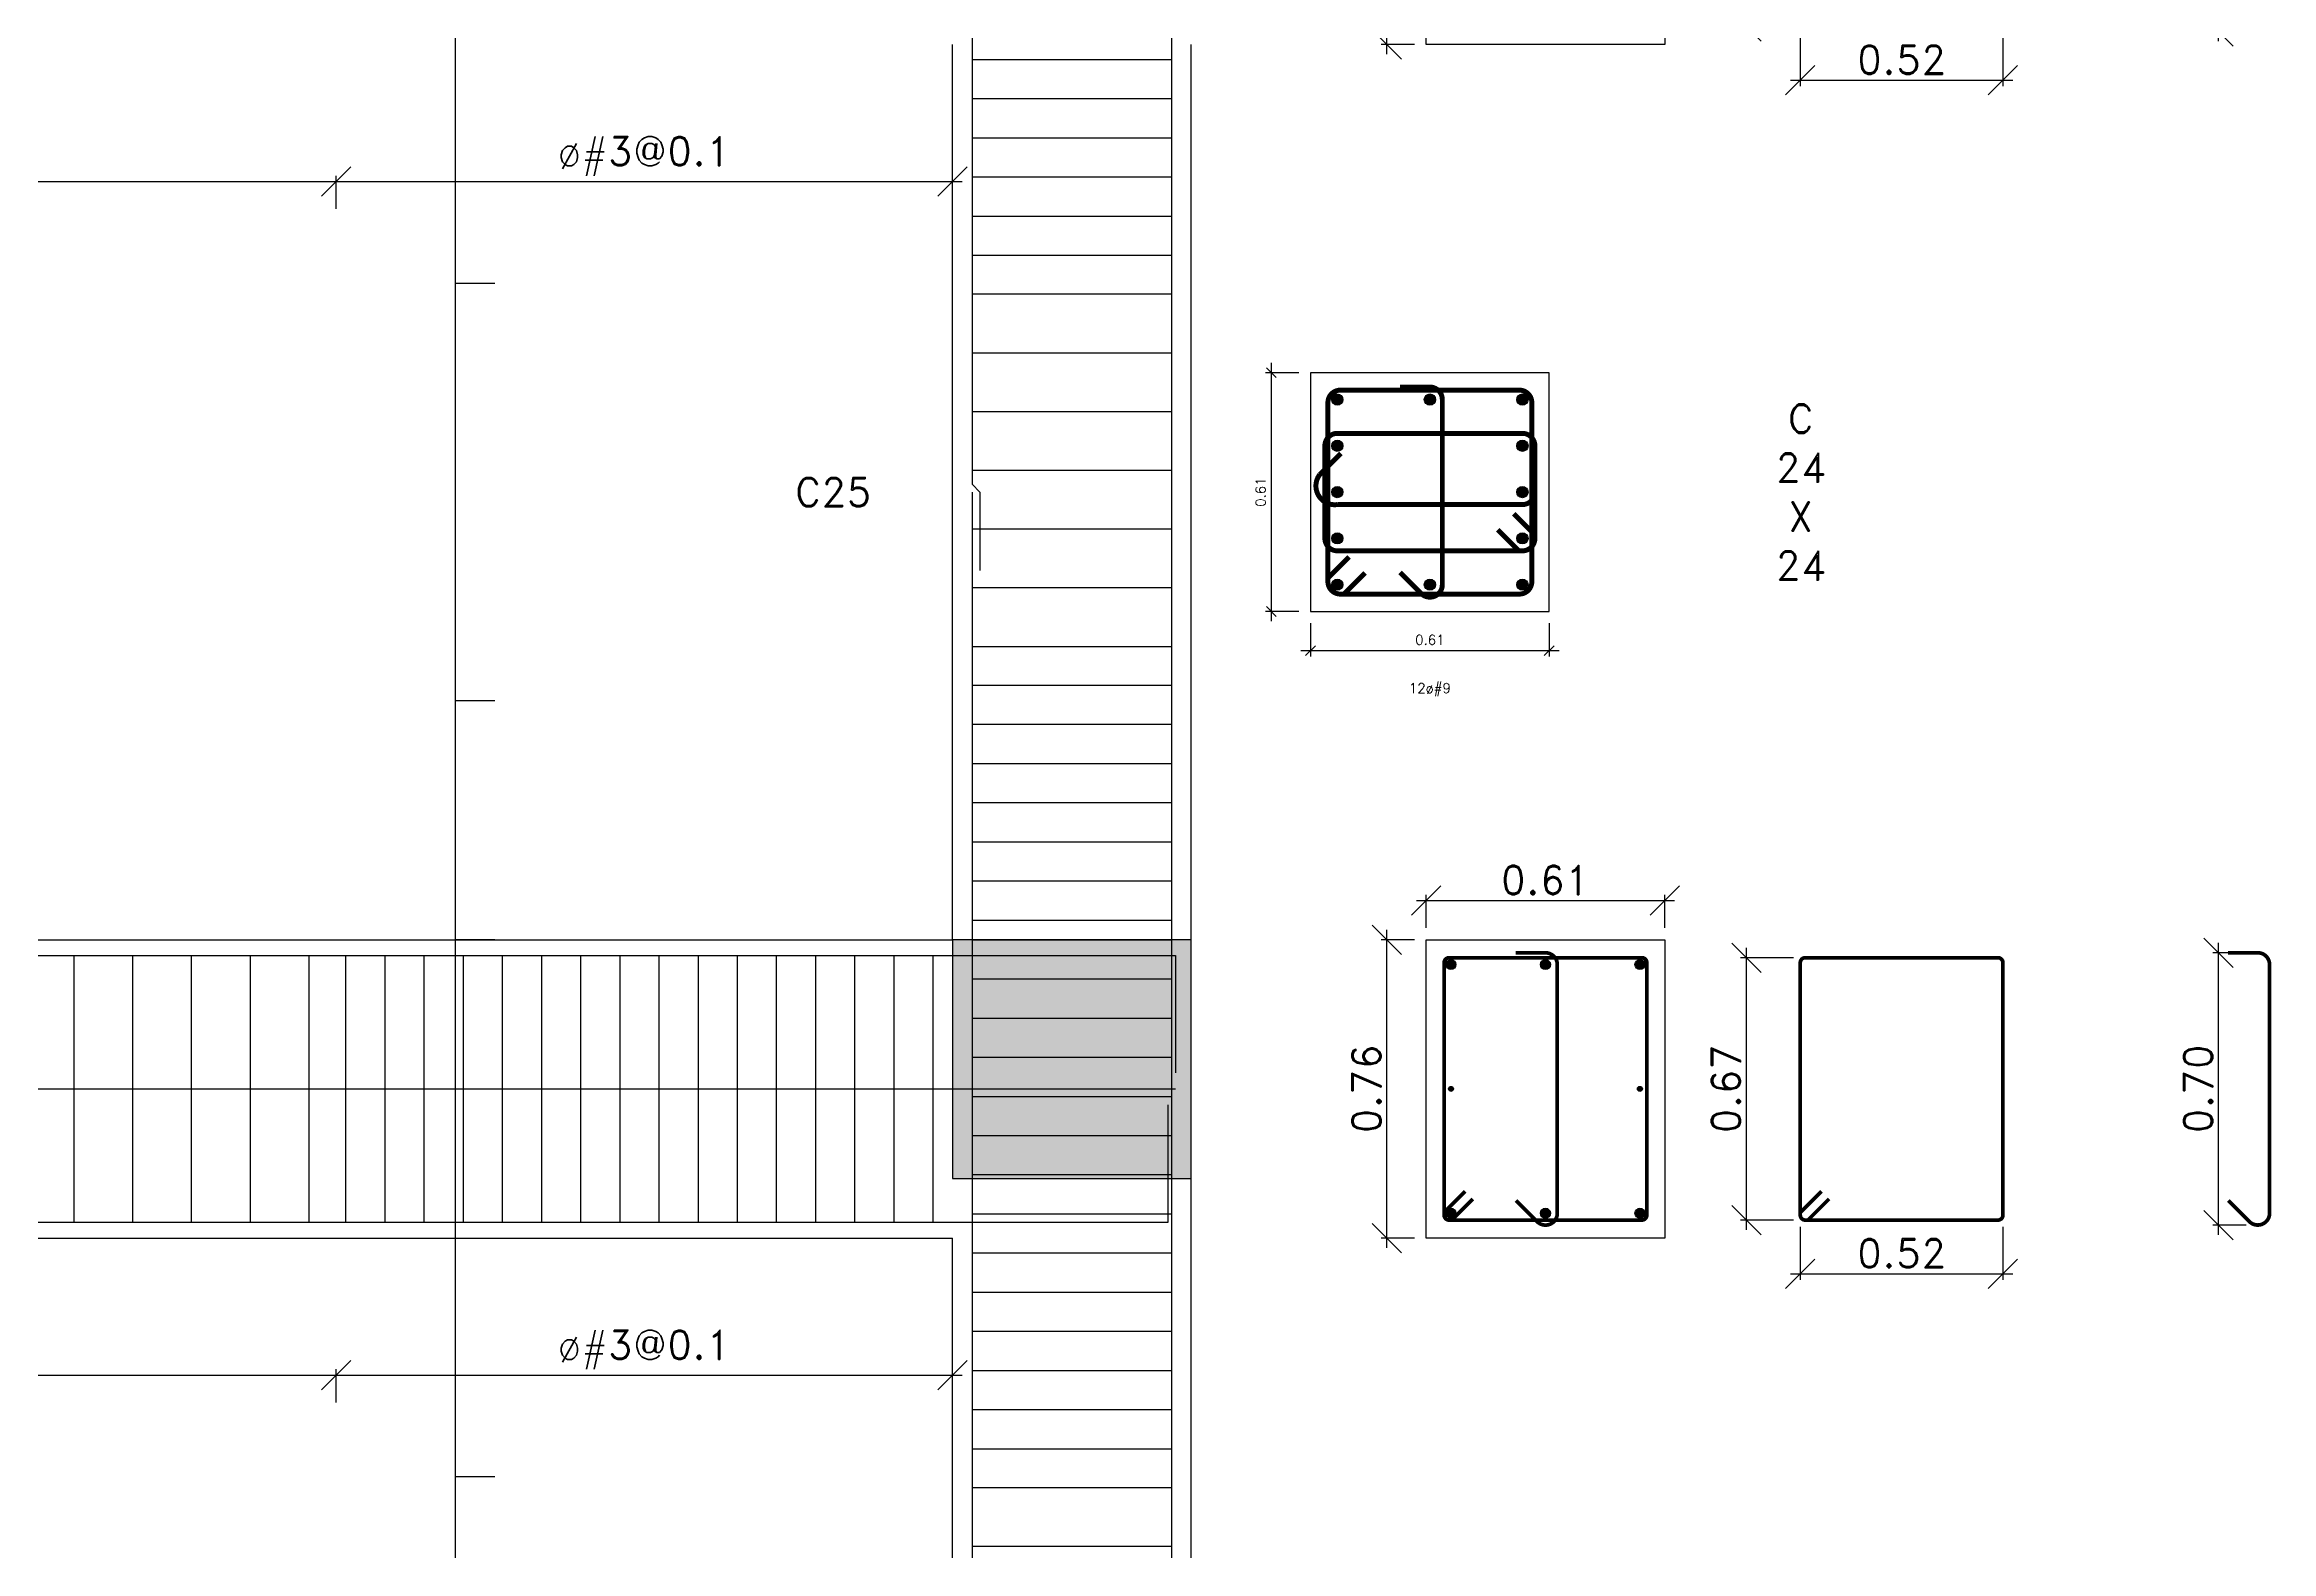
# Model space of a CAD drawing. Header units: inches. Extents: x 2674 to 28325, y -8016 to 21827.
# Drawn here: x 11389.9 to 11674.3, y -837.9 to -645.5 of the extents above; entities that cross this region are included whole.
import ezdxf

# ---------------------------------------------------------------- set-up
doc = ezdxf.new("R2010")
doc.units = ezdxf.units.IN
doc.header["$MEASUREMENT"] = 0
for name, color, linetype in [('Beam', 3, 'Continuous'), ('Beam elevation contour', 7, 'Continuous'), ('Beam rebar bot', 2, 'Continuous'), ('Beam rebar top', 2, 'Continuous'), ('Beam tie corner', 6, 'Continuous'), ('Beam tie mid', 4, 'Continuous'), ('Column elevation contorno', 7, 'Continuous'), ('Columns', 5, 'Continuous'), ('Dimensions', 7, 'Continuous'), ('Porticos', 7, 'Continuous'), ('Rebar long', 5, 'Continuous'), ('Rebar tie', 4, 'Continuous'), ('Texts', 7, 'Continuous')]:
    doc.layers.add(name, color=color, linetype=linetype)
doc.layers.add('Beam torsion rebar', color=7, linetype='Continuous', true_color=0xaf0000)
doc.styles.add('Letra', font='romand.shx')
doc.dimstyles.new('Dimension', dxfattribs={"dimscale": 0.083333, "dimtxt": 0.025, "dimasz": 0.025, "dimexe": 0.015, "dimexo": 0.03, "dimgap": 0.015, "dimtad": 1, "dimdec": 1, "dimzin": 0, "dimdsep": 46, "dimlunit": 4, "dimtxsty": 'Letra', "dimblk": 'OBLIQUE', "dimcen": 0.015, "dimdle": 0.025, "dimclrd": 256, "dimclre": 1, "dimclrt": 4, "dimadec": 0, "dimazin": 0, "dimtfac": 1, "dimtdec": 1, "dimtofl": 0, "dimtmove": 0, "dimatfit": 3, "dimfxl": 1, "dimtolj": 1, "dimtzin": 0, "dimarcsym": 0})

# ---------------------------------------------------------------- blocks, each defined once
blk = doc.blocks.new('_Oblique')
at = {"color": 0, "linetype": 'ByBlock', "lineweight": -2}
blk.add_line((-0.5, -0.5), (0.5, 0.5), dxfattribs=at)
blk = doc.blocks.new('*D28')
at = {"color": 1, "linetype": 'ByBlock', "lineweight": -2, "transparency": 16777216}
for p, q in [((-0.3348, 0.3048), (-0.4198, 0.3048)), ((-0.3348, -0.3048), (-0.4198, -0.3048))]:
    blk.add_line(p, q, dxfattribs=at)
at = {"linetype": 'ByBlock', "lineweight": -2, "transparency": 16777216}
blk.add_line((-0.4048, -0.3298), (-0.4048, 0.3298), dxfattribs=at)
at = {"layer": 'Defpoints', "transparency": 16777216}
for p in [(-0.4048, 0.3048), (-0.3048, 0.3048), (-0.3048, -0.3048)]:
    blk.add_point(p, dxfattribs=at)
at = {"lineweight": -2, "transparency": 16777216, "xscale": 0.025, "yscale": 0.025, "zscale": 0.025}
for p, rotation in [((-0.4048, 0.3048), 90), ((-0.4048, -0.3048), 270)]:
    blk.add_blockref('_Oblique', p, dxfattribs=dict(at, rotation=rotation))
at = {"color": 4, "transparency": 16777216, "insert": (-0.4198, 0), "char_height": 0.025, "attachment_point": 8, "rotation": 90, "style": 'Letra'}
blk.add_mtext('0.61', dxfattribs=at)
blk = doc.blocks.new('*D29')
at = {"color": 1, "linetype": 'ByBlock', "lineweight": -2, "transparency": 16777216}
for p, q in [((-0.3048, -0.3348), (-0.3048, -0.4198)), ((0.3048, -0.3348), (0.3048, -0.4198))]:
    blk.add_line(p, q, dxfattribs=at)
at = {"linetype": 'ByBlock', "lineweight": -2, "transparency": 16777216}
blk.add_line((-0.3298, -0.4048), (0.3298, -0.4048), dxfattribs=at)
at = {"layer": 'Defpoints', "transparency": 16777216}
for p in [(-0.3048, -0.3048), (0.3048, -0.3048), (0.3048, -0.4048)]:
    blk.add_point(p, dxfattribs=at)
at = {"lineweight": -2, "transparency": 16777216, "xscale": 0.025, "yscale": 0.025, "zscale": 0.025, "rotation": 180}
blk.add_blockref('_Oblique', (-0.3048, -0.4048), dxfattribs=at)
at = {"lineweight": -2, "transparency": 16777216, "xscale": 0.025, "yscale": 0.025, "zscale": 0.025}
blk.add_blockref('_Oblique', (0.3048, -0.4048), dxfattribs=at)
at = {"color": 4, "transparency": 16777216, "insert": (0, -0.3898), "char_height": 0.025, "attachment_point": 8, "style": 'Letra'}
blk.add_mtext('0.61', dxfattribs=at)
blk = doc.blocks.new('#9')
blk.add_hatch(color=256).paths.add_polyline_path([(0.0143, 0, 1), (-0.0143, 0, 1)])
at = {"color": 0}
blk.add_circle((0, 0), 0.0143, dxfattribs=at)
blk = doc.blocks.new('*D626')
at = {"layer": 'Defpoints', "color": 0, "transparency": 16777216}
for p in [(11442.37, -729.31), (11447.37, -729.31), (11447.37, -759.81)]:
    blk.add_point(p, dxfattribs=at)
at = {"layer": 'Dimensions', "color": 1, "linetype": 'ByBlock', "lineweight": -2, "transparency": 16777216}
for p, q in [((11447.37, -729.31), (11442.37, -729.31)), ((11447.37, -759.81), (11442.37, -759.81))]:
    blk.add_line(p, q, dxfattribs=at)
at = {"layer": 'Dimensions', "linetype": 'ByBlock', "lineweight": -2, "transparency": 16777216}
blk.add_line((11442.37, -759.82), (11442.37, -729.31), dxfattribs=at)
at = {"layer": 'Dimensions', "lineweight": -2, "transparency": 16777216, "xscale": 0.006249999999999999, "yscale": 0.006249999999999999, "zscale": 0.006249999999999999}
for p, rotation in [((11442.37, -729.31), 90), ((11442.37, -759.81), 270)]:
    blk.add_blockref('_Oblique', p, dxfattribs=dict(at, rotation=rotation))
at = {"layer": 'Dimensions', "color": 4, "transparency": 16777216, "insert": (11442.37, -744.56), "char_height": 0.00625, "attachment_point": 5, "rotation": 90, "style": 'Letra'}
blk.add_mtext('\\A1;ø#3@0.1', dxfattribs=at)
blk = doc.blocks.new('*D627')
at = {"layer": 'Defpoints', "color": 0, "transparency": 16777216}
for p in [(11442.37, -607.41), (11447.37, -607.41), (11447.37, -676.01)]:
    blk.add_point(p, dxfattribs=at)
at = {"layer": 'Dimensions', "color": 1, "linetype": 'ByBlock', "lineweight": -2, "transparency": 16777216}
for p, q in [((11447.37, -607.41), (11442.37, -607.41)), ((11447.37, -676.01), (11442.37, -676.01))]:
    blk.add_line(p, q, dxfattribs=at)
at = {"layer": 'Dimensions', "linetype": 'ByBlock', "lineweight": -2, "transparency": 16777216}
blk.add_line((11442.37, -676.02), (11442.37, -607.41), dxfattribs=at)
at = {"layer": 'Dimensions', "lineweight": -2, "transparency": 16777216, "xscale": 0.006249999999999999, "yscale": 0.006249999999999999, "zscale": 0.006249999999999999}
for p, rotation in [((11442.37, -607.41), 90), ((11442.37, -676.01), 270)]:
    blk.add_blockref('_Oblique', p, dxfattribs=dict(at, rotation=rotation))
at = {"layer": 'Dimensions', "color": 4, "transparency": 16777216, "insert": (11442.37, -641.71), "char_height": 0.00625, "attachment_point": 5, "rotation": 90, "style": 'Letra'}
blk.add_mtext('\\A1;ø#3@0.1', dxfattribs=at)
blk = doc.blocks.new('*D628')
at = {"layer": 'Defpoints', "color": 0, "transparency": 16777216}
for p in [(11442.37, -676.01), (11447.37, -676.01), (11447.37, -729.31)]:
    blk.add_point(p, dxfattribs=at)
at = {"layer": 'Dimensions', "color": 1, "linetype": 'ByBlock', "lineweight": -2, "transparency": 16777216}
for p, q in [((11447.37, -676.01), (11442.37, -676.01)), ((11447.37, -729.31), (11442.37, -729.31))]:
    blk.add_line(p, q, dxfattribs=at)
at = {"layer": 'Dimensions', "linetype": 'ByBlock', "lineweight": -2, "transparency": 16777216}
blk.add_line((11442.37, -729.32), (11442.37, -676.01), dxfattribs=at)
at = {"layer": 'Dimensions', "lineweight": -2, "transparency": 16777216, "xscale": 0.006249999999999999, "yscale": 0.006249999999999999, "zscale": 0.006249999999999999}
for p, rotation in [((11442.37, -676.01), 90), ((11442.37, -729.31), 270)]:
    blk.add_blockref('_Oblique', p, dxfattribs=dict(at, rotation=rotation))
at = {"layer": 'Dimensions', "color": 4, "transparency": 16777216, "insert": (11442.37, -702.66), "char_height": 0.00625, "attachment_point": 5, "rotation": 90, "style": 'Letra'}
blk.add_mtext('\\A1;ø#3@0.15', dxfattribs=at)
blk = doc.blocks.new('*D630')
at = {"layer": 'Defpoints', "color": 0, "transparency": 16777216}
for p in [(11442.37, -759.81), (11447.37, -759.81), (11447.37, -828.41)]:
    blk.add_point(p, dxfattribs=at)
at = {"layer": 'Dimensions', "color": 1, "linetype": 'ByBlock', "lineweight": -2, "transparency": 16777216}
for p, q in [((11447.37, -759.81), (11442.37, -759.81)), ((11447.37, -828.41), (11442.37, -828.41))]:
    blk.add_line(p, q, dxfattribs=at)
at = {"layer": 'Dimensions', "linetype": 'ByBlock', "lineweight": -2, "transparency": 16777216}
blk.add_line((11442.37, -828.42), (11442.37, -759.81), dxfattribs=at)
at = {"layer": 'Dimensions', "lineweight": -2, "transparency": 16777216, "xscale": 0.006249999999999999, "yscale": 0.006249999999999999, "zscale": 0.006249999999999999}
for p, rotation in [((11442.37, -759.81), 90), ((11442.37, -828.41), 270)]:
    blk.add_blockref('_Oblique', p, dxfattribs=dict(at, rotation=rotation))
at = {"layer": 'Dimensions', "color": 4, "transparency": 16777216, "insert": (11442.37, -794.11), "char_height": 0.00625, "attachment_point": 5, "rotation": 90, "style": 'Letra'}
blk.add_mtext('\\A1;ø#3@0.1', dxfattribs=at)
blk = doc.blocks.new('*D631')
at = {"layer": 'Defpoints', "color": 0, "transparency": 16777216}
for p in [(11442.37, -828.41), (11447.37, -828.41), (11447.37, -881.71)]:
    blk.add_point(p, dxfattribs=at)
at = {"layer": 'Dimensions', "color": 1, "linetype": 'ByBlock', "lineweight": -2, "transparency": 16777216}
for p, q in [((11447.37, -828.41), (11442.37, -828.41)), ((11447.37, -881.71), (11442.37, -881.71))]:
    blk.add_line(p, q, dxfattribs=at)
at = {"layer": 'Dimensions', "linetype": 'ByBlock', "lineweight": -2, "transparency": 16777216}
blk.add_line((11442.37, -881.72), (11442.37, -828.41), dxfattribs=at)
at = {"layer": 'Dimensions', "lineweight": -2, "transparency": 16777216, "xscale": 0.006249999999999999, "yscale": 0.006249999999999999, "zscale": 0.006249999999999999}
for p, rotation in [((11442.37, -828.41), 90), ((11442.37, -881.71), 270)]:
    blk.add_blockref('_Oblique', p, dxfattribs=dict(at, rotation=rotation))
at = {"layer": 'Dimensions', "color": 4, "transparency": 16777216, "insert": (11442.37, -855.06), "char_height": 0.00625, "attachment_point": 5, "rotation": 90, "style": 'Letra'}
blk.add_mtext('\\A1;ø#3@0.15', dxfattribs=at)
blk = doc.blocks.new('*D65')
at = {"linetype": 'ByBlock', "lineweight": -2, "transparency": 16777216}
blk.add_line((730.7241, 31.8064), (732.3482, 31.8064), dxfattribs=at)
at = {"color": 1, "linetype": 'ByBlock', "lineweight": -2, "transparency": 16777216}
for p, q in [((730.7491, 31.7364), (730.7491, 31.8214)), ((732.3232, 31.7364), (732.3232, 31.8214))]:
    blk.add_line(p, q, dxfattribs=at)
at = {"layer": 'Defpoints', "transparency": 16777216}
for p in [(732.3232, 31.8064), (730.7491, 31.7064), (732.3232, 31.7064)]:
    blk.add_point(p, dxfattribs=at)
at = {"lineweight": -2, "transparency": 16777216, "xscale": 0.075, "yscale": 0.075, "zscale": 0.075, "rotation": 180}
blk.add_blockref('_Oblique', (730.7491, 31.8064), dxfattribs=at)
at = {"lineweight": -2, "transparency": 16777216, "xscale": 0.075, "yscale": 0.075, "zscale": 0.075}
blk.add_blockref('_Oblique', (732.3232, 31.8064), dxfattribs=at)
at = {"color": 4, "transparency": 16777216, "insert": (731.53615, 31.8214), "char_height": 0.075, "attachment_point": 8, "style": 'Letra'}
blk.add_mtext('ø#3@0.1', dxfattribs=at)
blk = doc.blocks.new('*D66')
at = {"linetype": 'ByBlock', "lineweight": -2, "transparency": 16777216}
blk.add_line((726.6841, 31.8064), (730.7741, 31.8064), dxfattribs=at)
at = {"color": 1, "linetype": 'ByBlock', "lineweight": -2, "transparency": 16777216}
for p, q in [((726.7091, 31.7364), (726.7091, 31.8214)), ((730.7491, 31.7364), (730.7491, 31.8214))]:
    blk.add_line(p, q, dxfattribs=at)
at = {"layer": 'Defpoints', "transparency": 16777216}
for p in [(730.7491, 31.8064), (726.7091, 31.7064), (730.7491, 31.7064)]:
    blk.add_point(p, dxfattribs=at)
at = {"lineweight": -2, "transparency": 16777216, "xscale": 0.075, "yscale": 0.075, "zscale": 0.075, "rotation": 180}
blk.add_blockref('_Oblique', (726.7091, 31.8064), dxfattribs=at)
at = {"lineweight": -2, "transparency": 16777216, "xscale": 0.075, "yscale": 0.075, "zscale": 0.075}
blk.add_blockref('_Oblique', (730.7491, 31.8064), dxfattribs=at)
at = {"color": 4, "transparency": 16777216, "insert": (728.7291, 31.8214), "char_height": 0.075, "attachment_point": 8, "style": 'Letra'}
blk.add_mtext('ø#3@0.15', dxfattribs=at)
blk = doc.blocks.new('*D68')
at = {"linetype": 'ByBlock', "lineweight": -2, "transparency": 16777216}
blk.add_line((733.5078, 33.0184), (734.1674, 33.0184), dxfattribs=at)
at = {"color": 1, "linetype": 'ByBlock', "lineweight": -2, "transparency": 16777216}
for p, q in [((733.5328, 32.9484), (733.5328, 33.0334)), ((734.1424, 32.9484), (734.1424, 33.0334))]:
    blk.add_line(p, q, dxfattribs=at)
at = {"layer": 'Defpoints', "transparency": 16777216}
for p in [(734.1424, 33.0184), (733.5328, 32.9184), (734.1424, 32.9184)]:
    blk.add_point(p, dxfattribs=at)
at = {"lineweight": -2, "transparency": 16777216, "xscale": 0.075, "yscale": 0.075, "zscale": 0.075, "rotation": 180}
blk.add_blockref('_Oblique', (733.5328, 33.0184), dxfattribs=at)
at = {"lineweight": -2, "transparency": 16777216, "xscale": 0.075, "yscale": 0.075, "zscale": 0.075}
blk.add_blockref('_Oblique', (734.1424, 33.0184), dxfattribs=at)
at = {"color": 4, "transparency": 16777216, "insert": (733.8376, 33.0334), "char_height": 0.075, "attachment_point": 8, "style": 'Letra'}
blk.add_mtext('0.61', dxfattribs=at)
blk = doc.blocks.new('*D69')
at = {"linetype": 'ByBlock', "lineweight": -2, "transparency": 16777216}
blk.add_line((733.4328, 32.1314), (733.4328, 32.9434), dxfattribs=at)
at = {"color": 1, "linetype": 'ByBlock', "lineweight": -2, "transparency": 16777216}
for p, q in [((733.5028, 32.9184), (733.4178, 32.9184)), ((733.5028, 32.1564), (733.4178, 32.1564))]:
    blk.add_line(p, q, dxfattribs=at)
at = {"layer": 'Defpoints', "transparency": 16777216}
for p in [(733.5328, 32.9184), (733.4328, 32.1564), (733.5328, 32.1564)]:
    blk.add_point(p, dxfattribs=at)
at = {"lineweight": -2, "transparency": 16777216, "xscale": 0.075, "yscale": 0.075, "zscale": 0.075}
for p, rotation in [((733.4328, 32.9184), 90), ((733.4328, 32.1564), 270)]:
    blk.add_blockref('_Oblique', p, dxfattribs=dict(at, rotation=rotation))
at = {"color": 4, "transparency": 16777216, "insert": (733.4178, 32.5374), "char_height": 0.075, "attachment_point": 8, "rotation": 90, "style": 'Letra'}
blk.add_mtext('0.76', dxfattribs=at)
blk = doc.blocks.new('#4')
h = blk.add_hatch(color=256)
edge = h.paths.add_edge_path()
edge.add_arc((0, 0), 0.00635, 0, 360)
at = {"color": 0}
blk.add_circle((0, 0), 0.00635, dxfattribs=at)
blk = doc.blocks.new('#8')
blk.add_hatch(color=256).paths.add_polyline_path([(0.0127, 0, 1), (-0.0127, 0, 1)])
at = {"color": 0}
blk.add_circle((0, 0), 0.0127, dxfattribs=at)
blk = doc.blocks.new('*D70')
at = {"color": 1, "linetype": 'ByBlock', "lineweight": -2, "transparency": 16777216}
for p, q in [((735.6268, 32.8851), (735.5418, 32.8851)), ((735.6268, 32.1897), (735.5418, 32.1897))]:
    blk.add_line(p, q, dxfattribs=at)
at = {"linetype": 'ByBlock', "lineweight": -2, "transparency": 16777216}
blk.add_line((735.5568, 32.1647), (735.5568, 32.9101), dxfattribs=at)
at = {"layer": 'Defpoints', "transparency": 16777216}
for p in [(735.5568, 32.8851), (735.6568, 32.8851), (735.6568, 32.1897)]:
    blk.add_point(p, dxfattribs=at)
at = {"lineweight": -2, "transparency": 16777216, "xscale": 0.075, "yscale": 0.075, "zscale": 0.075}
for p, rotation in [((735.5568, 32.8851), 90), ((735.5568, 32.1897), 270)]:
    blk.add_blockref('_Oblique', p, dxfattribs=dict(at, rotation=rotation))
at = {"color": 4, "transparency": 16777216, "insert": (735.5418, 32.5374), "char_height": 0.075, "attachment_point": 8, "rotation": 90, "style": 'Letra'}
blk.add_mtext('0.70', dxfattribs=at)
blk = doc.blocks.new('*D71')
at = {"linetype": 'ByBlock', "lineweight": -2, "transparency": 16777216}
blk.add_line((734.3511, 32.1774), (734.3511, 32.8974), dxfattribs=at)
at = {"color": 1, "linetype": 'ByBlock', "lineweight": -2, "transparency": 16777216}
for p, q in [((734.4711, 32.8724), (734.3361, 32.8724)), ((734.4711, 32.2024), (734.3361, 32.2024))]:
    blk.add_line(p, q, dxfattribs=at)
at = {"layer": 'Defpoints', "transparency": 16777216}
for p in [(734.3511, 32.8724), (734.5011, 32.8724), (734.5011, 32.2024)]:
    blk.add_point(p, dxfattribs=at)
at = {"lineweight": -2, "transparency": 16777216, "xscale": 0.075, "yscale": 0.075, "zscale": 0.075}
for p, rotation in [((734.3511, 32.8724), 90), ((734.3511, 32.2024), 270)]:
    blk.add_blockref('_Oblique', p, dxfattribs=dict(at, rotation=rotation))
at = {"color": 4, "transparency": 16777216, "insert": (734.3361, 32.5374), "char_height": 0.075, "attachment_point": 8, "rotation": 90, "style": 'Letra'}
blk.add_mtext('0.67', dxfattribs=at)
blk = doc.blocks.new('*D72')
at = {"color": 1, "linetype": 'ByBlock', "lineweight": -2, "transparency": 16777216}
for p, q in [((734.4884, 32.1851), (734.4884, 32.0501)), ((735.006, 32.1851), (735.006, 32.0501))]:
    blk.add_line(p, q, dxfattribs=at)
at = {"linetype": 'ByBlock', "lineweight": -2, "transparency": 16777216}
blk.add_line((734.4634, 32.0651), (735.031, 32.0651), dxfattribs=at)
at = {"layer": 'Defpoints', "transparency": 16777216}
for p in [(734.4884, 32.2151), (735.006, 32.2151), (735.006, 32.0651)]:
    blk.add_point(p, dxfattribs=at)
at = {"lineweight": -2, "transparency": 16777216, "xscale": 0.075, "yscale": 0.075, "zscale": 0.075, "rotation": 180}
blk.add_blockref('_Oblique', (734.4884, 32.0651), dxfattribs=at)
at = {"lineweight": -2, "transparency": 16777216, "xscale": 0.075, "yscale": 0.075, "zscale": 0.075}
blk.add_blockref('_Oblique', (735.006, 32.0651), dxfattribs=at)
at = {"color": 4, "transparency": 16777216, "insert": (734.7472, 32.0801), "char_height": 0.075, "attachment_point": 8, "style": 'Letra'}
blk.add_mtext('0.52', dxfattribs=at)
blk = doc.blocks.new('*D84')
at = {"linetype": 'ByBlock', "lineweight": -2, "transparency": 16777216}
blk.add_line((730.7241, 28.7584), (732.3482, 28.7584), dxfattribs=at)
at = {"color": 1, "linetype": 'ByBlock', "lineweight": -2, "transparency": 16777216}
for p, q in [((730.7491, 28.6884), (730.7491, 28.7734)), ((732.3232, 28.6884), (732.3232, 28.7734))]:
    blk.add_line(p, q, dxfattribs=at)
at = {"layer": 'Defpoints', "transparency": 16777216}
for p in [(732.3232, 28.7584), (730.7491, 28.6584), (732.3232, 28.6584)]:
    blk.add_point(p, dxfattribs=at)
at = {"lineweight": -2, "transparency": 16777216, "xscale": 0.075, "yscale": 0.075, "zscale": 0.075, "rotation": 180}
blk.add_blockref('_Oblique', (730.7491, 28.7584), dxfattribs=at)
at = {"lineweight": -2, "transparency": 16777216, "xscale": 0.075, "yscale": 0.075, "zscale": 0.075}
blk.add_blockref('_Oblique', (732.3232, 28.7584), dxfattribs=at)
at = {"color": 4, "transparency": 16777216, "insert": (731.53615, 28.7734), "char_height": 0.075, "attachment_point": 8, "style": 'Letra'}
blk.add_mtext('ø#3@0.1', dxfattribs=at)
blk = doc.blocks.new('*D85')
at = {"linetype": 'ByBlock', "lineweight": -2, "transparency": 16777216}
blk.add_line((726.6841, 28.7584), (730.7741, 28.7584), dxfattribs=at)
at = {"color": 1, "linetype": 'ByBlock', "lineweight": -2, "transparency": 16777216}
for p, q in [((726.7091, 28.6884), (726.7091, 28.7734)), ((730.7491, 28.6884), (730.7491, 28.7734))]:
    blk.add_line(p, q, dxfattribs=at)
at = {"layer": 'Defpoints', "transparency": 16777216}
for p in [(730.7491, 28.7584), (726.7091, 28.6584), (730.7491, 28.6584)]:
    blk.add_point(p, dxfattribs=at)
at = {"lineweight": -2, "transparency": 16777216, "xscale": 0.075, "yscale": 0.075, "zscale": 0.075, "rotation": 180}
blk.add_blockref('_Oblique', (726.7091, 28.7584), dxfattribs=at)
at = {"lineweight": -2, "transparency": 16777216, "xscale": 0.075, "yscale": 0.075, "zscale": 0.075}
blk.add_blockref('_Oblique', (730.7491, 28.7584), dxfattribs=at)
at = {"color": 4, "transparency": 16777216, "insert": (728.7291, 28.7734), "char_height": 0.075, "attachment_point": 8, "style": 'Letra'}
blk.add_mtext('ø#3@0.15', dxfattribs=at)
blk = doc.blocks.new('FB 24 X 24')
blk.add_hatch(color=256).paths.add_polyline_path([(0.3048, 0.3048), (-0.3048, 0.3048), (-0.3048, -0.3048), (0.3048, -0.3048)])
at = {"color": 0}
blk.add_lwpolyline([(0.3048, 0.3048), (-0.3048, 0.3048), (-0.3048, -0.3048), (0.3048, -0.3048)], close=True, dxfattribs=at)
blk = doc.blocks.new('*D87')
at = {"color": 1, "linetype": 'ByBlock', "lineweight": -2, "transparency": 16777216}
for p, q in [((733.5328, 29.9004), (733.5328, 29.9854)), ((734.1424, 29.9004), (734.1424, 29.9854))]:
    blk.add_line(p, q, dxfattribs=at)
at = {"linetype": 'ByBlock', "lineweight": -2, "transparency": 16777216}
blk.add_line((733.5078, 29.9704), (734.1674, 29.9704), dxfattribs=at)
at = {"layer": 'Defpoints', "transparency": 16777216}
for p in [(734.1424, 29.9704), (733.5328, 29.8704), (734.1424, 29.8704)]:
    blk.add_point(p, dxfattribs=at)
at = {"lineweight": -2, "transparency": 16777216, "xscale": 0.075, "yscale": 0.075, "zscale": 0.075, "rotation": 180}
blk.add_blockref('_Oblique', (733.5328, 29.9704), dxfattribs=at)
at = {"lineweight": -2, "transparency": 16777216, "xscale": 0.075, "yscale": 0.075, "zscale": 0.075}
blk.add_blockref('_Oblique', (734.1424, 29.9704), dxfattribs=at)
at = {"color": 4, "transparency": 16777216, "insert": (733.8376, 29.9854), "char_height": 0.075, "attachment_point": 8, "style": 'Letra'}
blk.add_mtext('0.61', dxfattribs=at)
blk = doc.blocks.new('*D88')
at = {"color": 1, "linetype": 'ByBlock', "lineweight": -2, "transparency": 16777216}
for p, q in [((733.5028, 29.8704), (733.4178, 29.8704)), ((733.5028, 29.1084), (733.4178, 29.1084))]:
    blk.add_line(p, q, dxfattribs=at)
at = {"linetype": 'ByBlock', "lineweight": -2, "transparency": 16777216}
blk.add_line((733.4328, 29.0834), (733.4328, 29.8954), dxfattribs=at)
at = {"layer": 'Defpoints', "transparency": 16777216}
for p in [(733.5328, 29.8704), (733.4328, 29.1084), (733.5328, 29.1084)]:
    blk.add_point(p, dxfattribs=at)
at = {"lineweight": -2, "transparency": 16777216, "xscale": 0.075, "yscale": 0.075, "zscale": 0.075}
for p, rotation in [((733.4328, 29.8704), 90), ((733.4328, 29.1084), 270)]:
    blk.add_blockref('_Oblique', p, dxfattribs=dict(at, rotation=rotation))
at = {"color": 4, "transparency": 16777216, "insert": (733.4178, 29.4894), "char_height": 0.075, "attachment_point": 8, "rotation": 90, "style": 'Letra'}
blk.add_mtext('0.76', dxfattribs=at)
blk = doc.blocks.new('*D89')
at = {"linetype": 'ByBlock', "lineweight": -2, "transparency": 16777216}
blk.add_line((735.5568, 29.1167), (735.5568, 29.8621), dxfattribs=at)
at = {"color": 1, "linetype": 'ByBlock', "lineweight": -2, "transparency": 16777216}
for p, q in [((735.6268, 29.8371), (735.5418, 29.8371)), ((735.6268, 29.1417), (735.5418, 29.1417))]:
    blk.add_line(p, q, dxfattribs=at)
at = {"layer": 'Defpoints', "transparency": 16777216}
for p in [(735.5568, 29.8371), (735.6568, 29.8371), (735.6568, 29.1417)]:
    blk.add_point(p, dxfattribs=at)
at = {"lineweight": -2, "transparency": 16777216, "xscale": 0.075, "yscale": 0.075, "zscale": 0.075}
for p, rotation in [((735.5568, 29.8371), 90), ((735.5568, 29.1417), 270)]:
    blk.add_blockref('_Oblique', p, dxfattribs=dict(at, rotation=rotation))
at = {"color": 4, "transparency": 16777216, "insert": (735.5418, 29.4894), "char_height": 0.075, "attachment_point": 8, "rotation": 90, "style": 'Letra'}
blk.add_mtext('0.70', dxfattribs=at)
blk = doc.blocks.new('*D90')
at = {"color": 1, "linetype": 'ByBlock', "lineweight": -2, "transparency": 16777216}
for p, q in [((734.4711, 29.8244), (734.3361, 29.8244)), ((734.4711, 29.1544), (734.3361, 29.1544))]:
    blk.add_line(p, q, dxfattribs=at)
at = {"linetype": 'ByBlock', "lineweight": -2, "transparency": 16777216}
blk.add_line((734.3511, 29.1294), (734.3511, 29.8494), dxfattribs=at)
at = {"layer": 'Defpoints', "transparency": 16777216}
for p in [(734.3511, 29.8244), (734.5011, 29.8244), (734.5011, 29.1544)]:
    blk.add_point(p, dxfattribs=at)
at = {"lineweight": -2, "transparency": 16777216, "xscale": 0.075, "yscale": 0.075, "zscale": 0.075}
for p, rotation in [((734.3511, 29.8244), 90), ((734.3511, 29.1544), 270)]:
    blk.add_blockref('_Oblique', p, dxfattribs=dict(at, rotation=rotation))
at = {"color": 4, "transparency": 16777216, "insert": (734.3361, 29.4894), "char_height": 0.075, "attachment_point": 8, "rotation": 90, "style": 'Letra'}
blk.add_mtext('0.67', dxfattribs=at)
blk = doc.blocks.new('*D91')
at = {"color": 1, "linetype": 'ByBlock', "lineweight": -2, "transparency": 16777216}
for p, q in [((734.4884, 29.1371), (734.4884, 29.0021)), ((735.006, 29.1371), (735.006, 29.0021))]:
    blk.add_line(p, q, dxfattribs=at)
at = {"linetype": 'ByBlock', "lineweight": -2, "transparency": 16777216}
blk.add_line((734.4634, 29.0171), (735.031, 29.0171), dxfattribs=at)
at = {"layer": 'Defpoints', "transparency": 16777216}
for p in [(734.4884, 29.1671), (735.006, 29.1671), (735.006, 29.0171)]:
    blk.add_point(p, dxfattribs=at)
at = {"lineweight": -2, "transparency": 16777216, "xscale": 0.075, "yscale": 0.075, "zscale": 0.075, "rotation": 180}
blk.add_blockref('_Oblique', (734.4884, 29.0171), dxfattribs=at)
at = {"lineweight": -2, "transparency": 16777216, "xscale": 0.075, "yscale": 0.075, "zscale": 0.075}
blk.add_blockref('_Oblique', (735.006, 29.0171), dxfattribs=at)
at = {"color": 4, "transparency": 16777216, "insert": (734.7472, 29.0321), "char_height": 0.075, "attachment_point": 8, "style": 'Letra'}
blk.add_mtext('0.52', dxfattribs=at)
blk = doc.blocks.new('C 24 X 24')
at = {"layer": 'Columns'}
blk.add_lwpolyline([(-0.3048, -0.3048), (0.3048, -0.3048), (0.3048, 0.3048), (-0.3048, 0.3048)], close=True, dxfattribs=at)
at = {"layer": 'Rebar tie'}
for points in [[(-0.2065, -0.1657, 0.0127, 0.0127, 0), (-0.2604, -0.2196, 0.0127, 0.0127, 0), (-0.2604, -0.2286, 0.0127, 0.0127, 0.414214), (-0.2286, -0.2604, 0.0127, 0.0127, 0), (0.2286, -0.2604, 0.0127, 0.0127, 0.414214), (0.2604, -0.2286, 0.0127, 0.0127, 0), (0.2604, 0.2286, 0.0127, 0.0127, 0.414214), (0.2286, 0.2604, 0.0127, 0.0127, 0), (-0.2286, 0.2604, 0.0127, 0.0127, 0.414214), (-0.2604, 0.2286, 0.0127, 0.0127, 0), (-0.2604, -0.2286, 0.0127, 0.0127, 0.414214), (-0.2286, -0.2604, 0.0127, 0.0127, 0), (-0.2196, -0.2604, 0.0127, 0.0127, 0), (-0.1657, -0.2065, 0.0127, 0.0127, 0)], [(-0.0763, -0.205, 0.0127, 0.0127, 0), (-0.0225, -0.2589, 0.0127, 0.0127, 0.668179), (0.0318, -0.2364, 0.0127, 0.0127, 0), (0.0318, 0.2364, 0.0127, 0.0127, 0.414214), (0, 0.2682, 0.0127, 0.0127, 0), (-0.0762, 0.2682, 0.0127, 0.0127, 0)], [(0.2143, -0.0554, 0.0127, 0.0127, 0), (0.2682, -0.1092, 0.0127, 0.0127, 0), (0.2682, -0.1182, 0.0127, 0.0127, -0.414214), (0.2364, -0.15, 0.0127, 0.0127, 0), (-0.2364, -0.15, 0.0127, 0.0127, -0.414214), (-0.2682, -0.1182, 0.0127, 0.0127, 0), (-0.2682, 0.1182, 0.0127, 0.0127, -0.414214), (-0.2364, 0.15, 0.0127, 0.0127, 0), (0.2364, 0.15, 0.0127, 0.0127, -0.414214), (0.2682, 0.1182, 0.0127, 0.0127, 0), (0.2682, -0.1182, 0.0127, 0.0127, -0.414214), (0.2364, -0.15, 0.0127, 0.0127, 0), (0.2275, -0.15, 0.0127, 0.0127, 0), (0.1736, -0.0961, 0.0127, 0.0127, 0)], [(-0.2275, 0.0988, 0.0127, 0.0127, 0), (-0.2813, 0.0449, 0.0127, 0.0127, 0.668179), (-0.2364, -0.0318, 0.0127, 0.0127, 0), (0.2364, -0.0318, 0.0127, 0.0127, 0.414214), (0.2682, 0, 0.0127, 0.0127, 0), (0.2682, 0.0762, 0.0127, 0.0127, 0)]]:
    blk.add_lwpolyline(points, format="xyseb", dxfattribs=at)
at = {"layer": 'Rebar long', "color": 0}
for p in [(-0.2364, 0.2364), (0, 0.2364), (0.2364, 0.2364), (-0.2364, 0.1182), (0.2364, 0.1182), (-0.2364, 0), (0.2364, 0), (-0.2364, -0.1182), (0.2364, -0.1182), (-0.2364, -0.2364), (0, -0.2364), (0.2364, -0.2364)]:
    blk.add_blockref('#9', p, dxfattribs=at)
at = {"layer": 'Texts', "insert": (0, -0.5048), "char_height": 0.025, "width": 0.056717, "attachment_point": 5, "style": 'Letra'}
blk.add_mtext('12ø#9', dxfattribs=at)
at = {"layer": 'Dimensions'}
for p2, distance, picture, middle in [((-0.3048, 0.3048), 0.1, '*D28', (-0.4048, 0)), ((0.3048, -0.3048), -0.1, '*D29', (0, -0.4048))]:
    dim = blk.add_aligned_dim(p1=(-0.3048, -0.3048), p2=p2, distance=distance, dimstyle='Dimension', override={"dimtxt": 0.025, "dimasz": 0.025, "dimpost": '<>'}, dxfattribs=at)
    dim.commit()
    dim.dimension.update_dxf_attribs({"geometry": picture, "text_midpoint": middle})
blk = doc.blocks.new('B33-B34-B35-B36-Story10')
at = {"layer": 'Dimensions'}
for p1, p2, text, picture, middle in [((726.7091, 31.7064), (730.7491, 31.7064), 'ø#3@0.15', '*D66', (728.7291, 31.8064)), ((730.7491, 31.7064), (732.3232, 31.7064), 'ø#3@0.1', '*D65', (731.5362, 31.8064))]:
    dim = blk.add_aligned_dim(p1=p1, p2=p2, distance=0.1, text=text, dimstyle='Dimension', override={"dimtxt": 0.075, "dimasz": 0.075, "dimpost": '<>'}, dxfattribs=at)
    dim.commit()
    dim.dimension.update_dxf_attribs({"geometry": picture, "text_midpoint": middle})
blk = doc.blocks.new('B33-B34-B35-B36-Story10- SECT')
at = {"layer": 'Beam'}
blk.add_lwpolyline([(733.5328, 32.9184), (734.1424, 32.9184), (734.1424, 32.1564), (733.5328, 32.1564)], close=True, dxfattribs=at)
at = {"layer": 'Rebar tie'}
for points in [[(733.6327, 32.2758, 0.00953, 0.00953, 0), (733.5788, 32.2219, 0.00953, 0.00953, 0), (733.5788, 32.2151, 0.00953, 0.00953, 0.414214), (733.5915, 32.2024, 0.00953, 0.00953, 0), (734.0837, 32.2024, 0.00953, 0.00953, 0.414214), (734.0964, 32.2151, 0.00953, 0.00953, 0), (734.0964, 32.8597, 0.00953, 0.00953, 0.414214), (734.0837, 32.8724, 0.00953, 0.00953, 0), (733.5915, 32.8724, 0.00953, 0.00953, 0.414214), (733.5788, 32.8597, 0.00953, 0.00953, 0), (733.5788, 32.2151, 0.00953, 0.00953, 0.414214), (733.5915, 32.2024, 0.00953, 0.00953, 0), (733.5983, 32.2024, 0.00953, 0.00953, 0), (733.6522, 32.2563, 0.00953, 0.00953, 0)], [(734.5423, 32.2758, 0.00953, 0.00953, 0), (734.4884, 32.2219, 0.00953, 0.00953, 0), (734.4884, 32.2151, 0.00953, 0.00953, 0.414214), (734.5011, 32.2024, 0.00953, 0.00953, 0), (734.9933, 32.2024, 0.00953, 0.00953, 0.414214), (735.006, 32.2151, 0.00953, 0.00953, 0), (735.006, 32.8597, 0.00953, 0.00953, 0.414214), (734.9933, 32.8724, 0.00953, 0.00953, 0), (734.5011, 32.8724, 0.00953, 0.00953, 0.414214), (734.4884, 32.8597, 0.00953, 0.00953, 0), (734.4884, 32.2151, 0.00953, 0.00953, 0.414214), (734.5011, 32.2024, 0.00953, 0.00953, 0), (734.5079, 32.2024, 0.00953, 0.00953, 0), (734.5618, 32.2563, 0.00953, 0.00953, 0)], [(735.5816, 32.2525, 0.00953, 0.00953, 0), (735.6355, 32.1986, 0.00953, 0.00953, 0.668179), (735.687, 32.2199, 0.00953, 0.00953, 0), (735.687, 32.8549, 0.00953, 0.00953, 0.414214), (735.6568, 32.8851, 0.00953, 0.00953, 0), (735.5806, 32.8851, 0.00953, 0.00953, 0)]]:
    blk.add_lwpolyline(points, format="xyseb", dxfattribs=at)
at = {"layer": 'Beam torsion rebar', "color": 0}
for p in [(733.5963, 32.5374), (734.0789, 32.5374)]:
    blk.add_blockref('#4', p, dxfattribs=at)
at = {"layer": 'Rebar long', "color": 0}
for p in [(733.5963, 32.8549), (733.8376, 32.8549), (734.0789, 32.8549), (733.5963, 32.2199), (733.8376, 32.2199), (734.0789, 32.2199)]:
    blk.add_blockref('#8', p, dxfattribs=at)
at = {"layer": 'Dimensions'}
for p1, p2, distance, picture, middle in [((733.5328, 32.9184), (734.1424, 32.9184), 0.1, '*D68', (733.8376, 33.0184)), ((733.5328, 32.9184), (733.5328, 32.1564), -0.1, '*D69', (733.4328, 32.5374)), ((734.5011, 32.2024), (734.5011, 32.8724), 0.15, '*D71', (734.3511, 32.5374)), ((735.6568, 32.1897), (735.6568, 32.8851), 0.1, '*D70', (735.5568, 32.5374)), ((734.4884, 32.2151), (735.006, 32.2151), -0.15, '*D72', (734.7472, 32.0651))]:
    dim = blk.add_aligned_dim(p1=p1, p2=p2, distance=distance, dimstyle='Dimension', override={"dimtxt": 0.075, "dimasz": 0.075, "dimpost": '<>'}, dxfattribs=at)
    dim.commit()
    dim.dimension.update_dxf_attribs({"geometry": picture, "text_midpoint": middle})
blk = doc.blocks.new('B33-B34-B35-B36-Story9')
at = {"layer": 'Beam elevation contour'}
for points in [[(725.1351, 29.8704), (732.3232, 29.8704)], [(732.9328, 29.1084), (732.9328, 29.8704)], [(725.1351, 29.1084), (732.3232, 29.1084)]]:
    blk.add_lwpolyline(points, dxfattribs=at)
at = {"layer": 'Beam rebar bot'}
blk.add_lwpolyline([(732.8728, 29.4484), (732.8728, 29.1484), (702.188, 29.1484), (702.188, 29.4484)], dxfattribs=at)
at = {"layer": 'Beam rebar top'}
blk.add_lwpolyline([(702.208, 29.5304), (702.208, 29.8304), (732.8928, 29.8304), (732.8928, 29.5304)], dxfattribs=at)
at = {"layer": 'Beam tie corner'}
for points in [[(730.7732, 29.8304), (730.7732, 29.1484)], [(730.8732, 29.8304), (730.8732, 29.1484)], [(730.9732, 29.8304), (730.9732, 29.1484)], [(731.0732, 29.8304), (731.0732, 29.1484)], [(731.1732, 29.8304), (731.1732, 29.1484)], [(731.2732, 29.8304), (731.2732, 29.1484)], [(731.3732, 29.8304), (731.3732, 29.1484)], [(731.4732, 29.8304), (731.4732, 29.1484)], [(731.5732, 29.8304), (731.5732, 29.1484)], [(731.6732, 29.8304), (731.6732, 29.1484)], [(731.7732, 29.8304), (731.7732, 29.1484)], [(731.8732, 29.8304), (731.8732, 29.1484)], [(731.9732, 29.8304), (731.9732, 29.1484)], [(732.0732, 29.8304), (732.0732, 29.1484)], [(732.1732, 29.8304), (732.1732, 29.1484)], [(732.2732, 29.8304), (732.2732, 29.1484)]]:
    blk.add_lwpolyline(points, dxfattribs=at)
at = {"layer": 'Beam tie mid'}
for points in [[(730.0791, 29.8304), (730.0791, 29.1484)], [(730.2291, 29.8304), (730.2291, 29.1484)], [(730.3791, 29.8304), (730.3791, 29.1484)], [(730.5291, 29.8304), (730.5291, 29.1484)], [(730.6791, 29.8304), (730.6791, 29.1484)]]:
    blk.add_lwpolyline(points, dxfattribs=at)
at = {"layer": 'Beam torsion rebar'}
blk.add_lwpolyline([(702.188, 29.4894), (732.8928, 29.4894)], dxfattribs=at)
at = {"layer": 'Beam', "color": 0}
blk.add_blockref('FB 24 X 24', (732.628, 29.5656), dxfattribs=at)
at = {"layer": 'Dimensions'}
for p1, p2, text, picture, middle in [((726.7091, 28.6584), (730.7491, 28.6584), 'ø#3@0.15', '*D85', (728.7291, 28.7584)), ((730.7491, 28.6584), (732.3232, 28.6584), 'ø#3@0.1', '*D84', (731.5362, 28.7584))]:
    dim = blk.add_aligned_dim(p1=p1, p2=p2, distance=0.1, text=text, dimstyle='Dimension', override={"dimtxt": 0.075, "dimasz": 0.075, "dimpost": '<>'}, dxfattribs=at)
    dim.commit()
    dim.dimension.update_dxf_attribs({"geometry": picture, "text_midpoint": middle})
blk = doc.blocks.new('B33-B34-B35-B36-Story9- SECT')
at = {"layer": 'Beam'}
blk.add_lwpolyline([(733.5328, 29.8704), (734.1424, 29.8704), (734.1424, 29.1084), (733.5328, 29.1084)], close=True, dxfattribs=at)
at = {"layer": 'Rebar tie'}
for points in [[(733.6327, 29.2278, 0.00953, 0.00953, 0), (733.5788, 29.1739, 0.00953, 0.00953, 0), (733.5788, 29.1671, 0.00953, 0.00953, 0.414214), (733.5915, 29.1544, 0.00953, 0.00953, 0), (734.0837, 29.1544, 0.00953, 0.00953, 0.414214), (734.0964, 29.1671, 0.00953, 0.00953, 0), (734.0964, 29.8117, 0.00953, 0.00953, 0.414214), (734.0837, 29.8244, 0.00953, 0.00953, 0), (733.5915, 29.8244, 0.00953, 0.00953, 0.414214), (733.5788, 29.8117, 0.00953, 0.00953, 0), (733.5788, 29.1671, 0.00953, 0.00953, 0.414214), (733.5915, 29.1544, 0.00953, 0.00953, 0), (733.5983, 29.1544, 0.00953, 0.00953, 0), (733.6522, 29.2083, 0.00953, 0.00953, 0)], [(734.5423, 29.2278, 0.00953, 0.00953, 0), (734.4884, 29.1739, 0.00953, 0.00953, 0), (734.4884, 29.1671, 0.00953, 0.00953, 0.414214), (734.5011, 29.1544, 0.00953, 0.00953, 0), (734.9933, 29.1544, 0.00953, 0.00953, 0.414214), (735.006, 29.1671, 0.00953, 0.00953, 0), (735.006, 29.8117, 0.00953, 0.00953, 0.414214), (734.9933, 29.8244, 0.00953, 0.00953, 0), (734.5011, 29.8244, 0.00953, 0.00953, 0.414214), (734.4884, 29.8117, 0.00953, 0.00953, 0), (734.4884, 29.1671, 0.00953, 0.00953, 0.414214), (734.5011, 29.1544, 0.00953, 0.00953, 0), (734.5079, 29.1544, 0.00953, 0.00953, 0), (734.5618, 29.2083, 0.00953, 0.00953, 0)], [(735.5816, 29.2045, 0.00953, 0.00953, 0), (735.6355, 29.1506, 0.00953, 0.00953, 0.668179), (735.687, 29.1719, 0.00953, 0.00953, 0), (735.687, 29.8069, 0.00953, 0.00953, 0.414214), (735.6568, 29.8371, 0.00953, 0.00953, 0), (735.5806, 29.8371, 0.00953, 0.00953, 0)]]:
    blk.add_lwpolyline(points, format="xyseb", dxfattribs=at)
at = {"layer": 'Beam torsion rebar', "color": 0}
for p in [(733.5963, 29.4894), (734.0789, 29.4894)]:
    blk.add_blockref('#4', p, dxfattribs=at)
at = {"layer": 'Rebar long', "color": 0}
for p in [(733.5963, 29.8069), (733.8376, 29.8069), (734.0789, 29.8069), (733.5963, 29.1719), (733.8376, 29.1719), (734.0789, 29.1719)]:
    blk.add_blockref('#8', p, dxfattribs=at)
at = {"layer": 'Dimensions'}
for p1, p2, distance, picture, middle in [((733.5328, 29.8704), (734.1424, 29.8704), 0.1, '*D87', (733.8376, 29.9704)), ((733.5328, 29.8704), (733.5328, 29.1084), -0.1, '*D88', (733.4328, 29.4894)), ((734.5011, 29.1544), (734.5011, 29.8244), 0.15, '*D90', (734.3511, 29.4894)), ((735.6568, 29.1417), (735.6568, 29.8371), 0.1, '*D89', (735.5568, 29.4894)), ((734.4884, 29.1671), (735.006, 29.1671), -0.15, '*D91', (734.7472, 29.0171))]:
    dim = blk.add_aligned_dim(p1=p1, p2=p2, distance=distance, dimstyle='Dimension', override={"dimtxt": 0.075, "dimasz": 0.075, "dimpost": '<>'}, dxfattribs=at)
    dim.commit()
    dim.dimension.update_dxf_attribs({"geometry": picture, "text_midpoint": middle})

msp = doc.modelspace()

# ---------------------------------------------------------------- linework, layer by layer
at = {"layer": 'Beam rebar bot'}
for points in [[(11508.33, -471.75), (11508.33, -701.66)], [(11533.81, -546.45), (11533.81, -854.06)], [(11509.33, -702.66), (11508.33, -701.66)], [(11508.33, -702.66), (11508.33, -1006.46)], [(11509.33, -702.66), (11509.33, -712.66)]]:
    msp.add_lwpolyline(points, dxfattribs=at)
at = {"layer": 'Beam tie corner'}
for points in [[(11508.33, -647.41), (11533.81, -647.41)], [(11508.33, -652.41), (11533.81, -652.41)], [(11508.33, -657.41), (11533.81, -657.41)], [(11508.33, -662.41), (11533.81, -662.41)], [(11508.33, -667.41), (11533.81, -667.41)], [(11508.33, -672.41), (11533.81, -672.41)], [(11508.33, -732.31), (11533.81, -732.31)], [(11508.33, -737.31), (11533.81, -737.31)], [(11508.33, -742.31), (11533.81, -742.31)], [(11508.33, -747.31), (11533.81, -747.31)], [(11508.33, -752.31), (11533.81, -752.31)], [(11508.33, -757.31), (11533.81, -757.31)], [(11508.33, -759.81), (11533.81, -759.81)], [(11508.33, -764.81), (11533.81, -764.81)], [(11508.33, -769.81), (11533.81, -769.81)], [(11508.33, -774.81), (11533.81, -774.81)], [(11508.33, -779.81), (11533.81, -779.81)], [(11508.33, -784.81), (11533.81, -784.81)], [(11508.33, -789.81), (11533.81, -789.81)], [(11508.33, -794.81), (11533.81, -794.81)], [(11508.33, -799.81), (11533.81, -799.81)], [(11508.33, -804.81), (11533.81, -804.81)], [(11508.33, -809.81), (11533.81, -809.81)], [(11508.33, -814.81), (11533.81, -814.81)], [(11508.33, -819.81), (11533.81, -819.81)], [(11508.33, -824.81), (11533.81, -824.81)]]:
    msp.add_lwpolyline(points, dxfattribs=at)
at = {"layer": 'Beam tie mid'}
for points in [[(11508.33, -677.36), (11533.81, -677.36)], [(11508.33, -684.86), (11533.81, -684.86)], [(11508.33, -692.36), (11533.81, -692.36)], [(11508.33, -699.86), (11533.81, -699.86)], [(11508.33, -707.36), (11533.81, -707.36)], [(11508.33, -714.86), (11533.81, -714.86)], [(11508.33, -722.36), (11533.81, -722.36)], [(11508.33, -727.31), (11533.81, -727.31)], [(11508.33, -829.76), (11533.81, -829.76)], [(11508.33, -837.26), (11533.81, -837.26)]]:
    msp.add_lwpolyline(points, dxfattribs=at)
at = {"layer": 'Column elevation contorno'}
for points in [[(11505.83, -759.81), (11505.83, -645.51)], [(11536.31, -759.81), (11536.31, -645.51)], [(11505.83, -912.21), (11505.83, -797.91)], [(11536.31, -912.21), (11536.31, -797.91)]]:
    msp.add_lwpolyline(points, dxfattribs=at)
at = {"layer": 'Rebar tie'}
msp.add_lwpolyline([(11577.79, -793.11, 0.476, 0.476, 0), (11580.49, -795.81, 0.476, 0.476, 0.668179), (11583.06, -794.74, 0.476, 0.476, 0), (11583.06, -762.99, 0.476, 0.476, 0.414214), (11581.55, -761.48, 0.476, 0.476, 0), (11577.74, -761.48, 0.476, 0.476, 0)], format="xyseb", dxfattribs=at)

# ---------------------------------------------------------------- block references
at = {"layer": 'Dimensions', "color": 0, "xscale": 49.99999999999999, "yscale": 49.99999999999999, "zscale": 49.99999999999999}
msp.add_blockref('C 24 X 24', (11566.79, -702.66), dxfattribs=at)
at = {"layer": 'Porticos', "color": 0, "xscale": 49.99999999999999, "yscale": 49.99999999999999, "zscale": 49.99999999999999}
for name in ['B33-B34-B35-B36-Story10- SECT', 'B33-B34-B35-B36-Story10', 'B33-B34-B35-B36-Story9- SECT', 'B33-B34-B35-B36-Story9']:
    msp.add_blockref(name, (-25110.33, -2253.33), dxfattribs=at)

# ---------------------------------------------------------------- texts
at = {"layer": 'Texts', "char_height": 3.75, "width": 2.8358, "attachment_point": 5, "style": 'Letra'}
for s, insert in [('C 24 X 24', (11614.15, -702.66)), ('C25', (11490.59, -702.66))]:
    msp.add_mtext(s, dxfattribs=dict(at, insert=insert))

# ---------------------------------------------------------------- dimensions: what is measured, and where the dimension line sits
at = {"layer": 'Dimensions'}
for p1, p2, text, picture, middle in [((11447.37, -676.01), (11447.37, -607.41), 'ø#3@0.1', '*D627', (11442.37, -641.71)), ((11447.37, -729.31), (11447.37, -676.01), 'ø#3@0.15', '*D628', (11442.37, -702.66)), ((11447.37, -759.81), (11447.37, -729.31), 'ø#3@0.1', '*D626', (11442.37, -744.56)), ((11447.37, -828.41), (11447.37, -759.81), 'ø#3@0.1', '*D630', (11442.37, -794.11)), ((11447.37, -881.71), (11447.37, -828.41), 'ø#3@0.15', '*D631', (11442.37, -855.06))]:
    dim = msp.add_aligned_dim(p1=p1, p2=p2, distance=5, text=text, dimstyle='Dimension', override={"dimscale": 0.083333, "dimtxt": 0.075, "dimasz": 0.075, "dimpost": '<>'}, dxfattribs=at)
    dim.commit()
    dim.dimension.update_dxf_attribs({"geometry": picture, "text_midpoint": middle})

doc.saveas('drawing.dxf')
